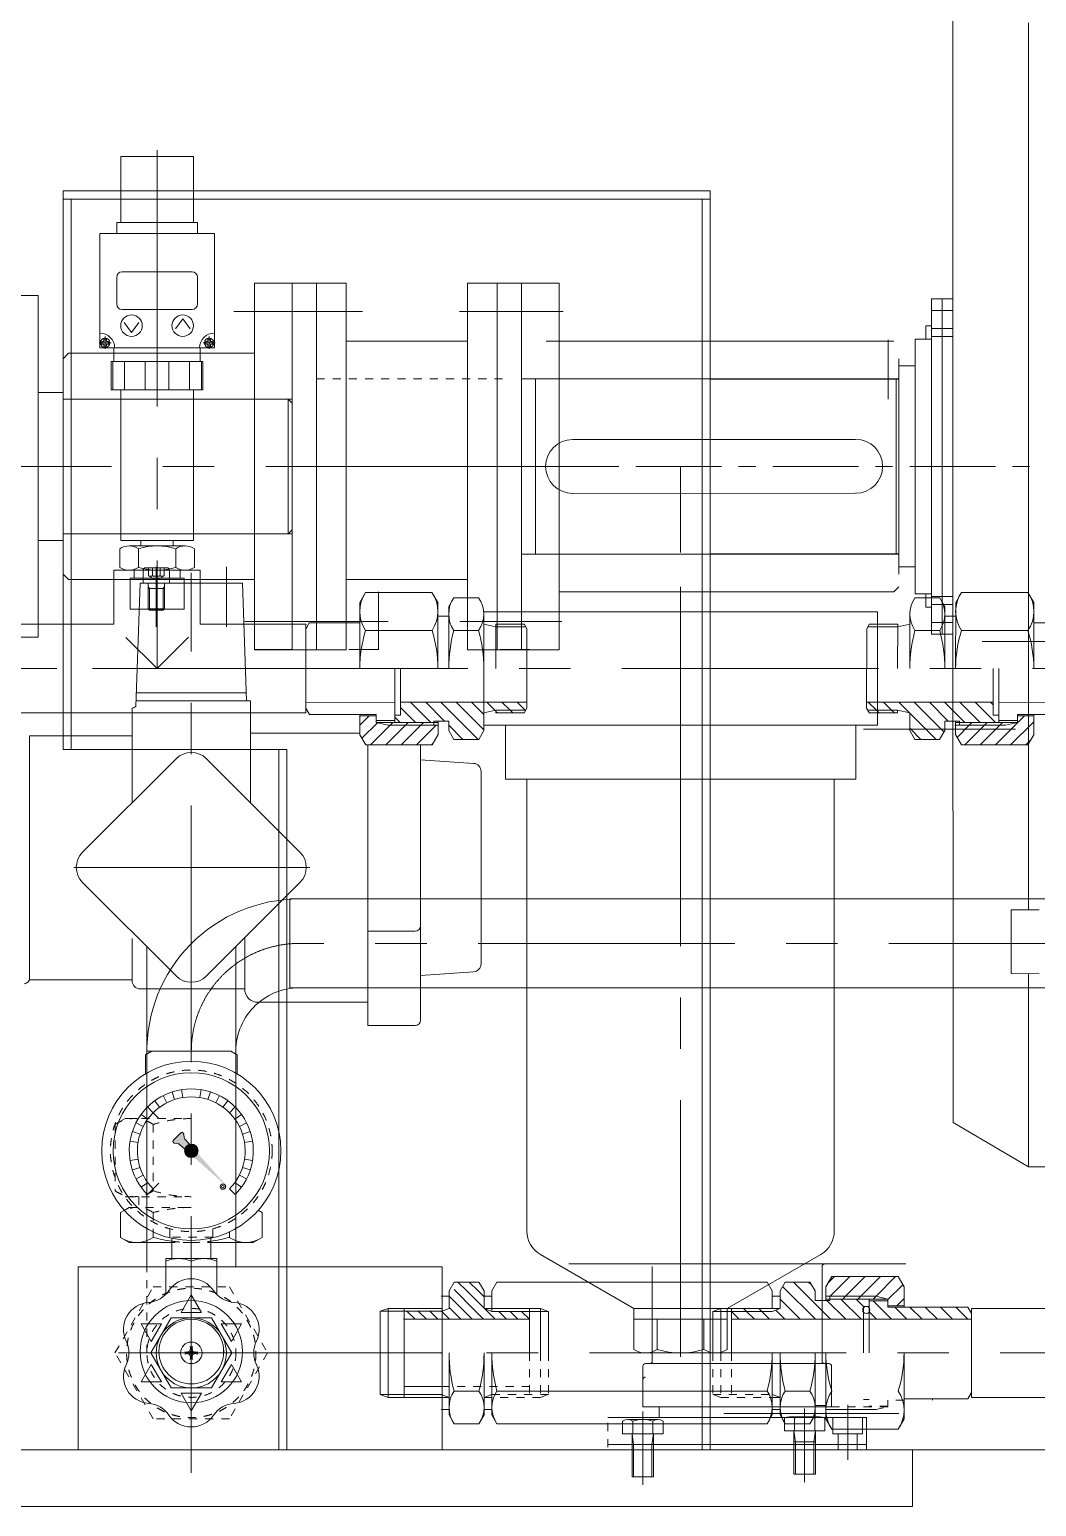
# Model space of a CAD drawing. Header units: millimetres. Extents: x 0 to 559189, y 1 to 426050.
# Drawn here: x 279217 to 288705, y 279491 to 293414 of the extents above; entities that cross this region are included whole.
import ezdxf

# ---------------------------------------------------------------- set-up
doc = ezdxf.new("R2010")
doc.units = ezdxf.units.MM
doc.header["$LTSCALE"] = 25.4
doc.linetypes.add('CENTER', pattern=[50.8, 31.75, -6.35, 6.35, -6.35])
doc.linetypes.add('EB_DASH', pattern=[6, 3, -3])
for name, color, linetype, lineweight in [('CAXA0', 7, 'Continuous', 5), ('CAXA1', 5, 'CENTER', 5), ('CAXA2', 6, 'EB_DASH', 5)]:
    doc.layers.add(name, color=color, linetype=linetype, lineweight=lineweight)

msp = doc.modelspace()

# ---------------------------------------------------------------- hatches: boundary and pattern name
at = {"layer": 'CAXA0', "linetype": 'Continuous', "lineweight": 5}
h = msp.add_hatch(color=7, dxfattribs=at)
h.paths.add_polyline_path([(281100.68, 282484.5), (281057.13, 282523.39), (281056.09, 282524.38), (281054.99, 282525.3), (280764.66, 282784.6), (280776.25, 282790.58), (280786.37, 282798.81), (280794.59, 282808.93), (280800.58, 282820.52)], flags=0)
h.paths.add_polyline_path([(280680.12, 282860.1), (280683.9, 282870.52), (280689.44, 282880.12), (280696.56, 282888.61), (280705.06, 282895.74), (280714.66, 282901.28), (280725.08, 282905.06), (280680.41, 282955.07), (280676.23, 282961.49), (280674.15, 282968.86), (280670.16, 283001.03), (280669.73, 283003.08), (280668.97, 283005.04), (280667.89, 283006.84), (280666.54, 283008.44), (280660.64, 283014.34), (280658.72, 283015.92), (280656.52, 283017.09), (280654.14, 283017.81), (280651.66, 283018.06), (280649.19, 283017.81), (280646.8, 283017.09), (280644.61, 283015.92), (280642.68, 283014.34), (280570.84, 282942.49), (280569.26, 282940.57), (280568.09, 282938.37), (280567.37, 282935.99), (280567.12, 282933.51), (280567.37, 282931.04), (280568.09, 282928.65), (280569.26, 282926.46), (280570.84, 282924.53), (280576.74, 282918.64), (280578.34, 282917.28), (280580.14, 282916.21), (280582.1, 282915.45), (280584.15, 282915.02), (280616.31, 282911.03), (280623.69, 282908.95), (280630.11, 282904.77)], flags=0)
msp.add_hatch(color=7, dxfattribs=at).paths.add_polyline_path([(280800.58, 282820.52), (280794.59, 282808.93), (280786.37, 282798.81), (280776.25, 282790.58), (280764.66, 282784.6), (280755.1, 282781.69), (280745.2, 282780.32), (280735.2, 282780.52), (280725.37, 282782.29), (280715.93, 282785.57), (280707.12, 282790.3), (280699.17, 282796.35), (280692.26, 282803.57), (280686.57, 282811.79), (280682.24, 282820.8), (280679.38, 282830.38), (280678.06, 282840.28), (280678.31, 282850.27), (280680.12, 282860.1), (280683.9, 282870.52), (280689.44, 282880.12), (280696.56, 282888.61), (280705.06, 282895.74), (280714.66, 282901.28), (280725.08, 282905.06), (280734.9, 282906.87), (280744.9, 282907.12), (280754.8, 282905.8), (280764.38, 282902.93), (280773.39, 282898.61), (280781.6, 282892.92), (280788.83, 282886.01), (280794.88, 282878.06), (280799.6, 282869.25), (280802.89, 282859.81), (280804.66, 282849.97), (280804.86, 282839.98), (280803.49, 282830.08)], flags=0)

# ---------------------------------------------------------------- linework, layer by layer
at = {"color": 7, "lineweight": 5}
for p, q in [((287917.73, 290876.99), (287918.39, 294209.49)), ((288628.25, 293476.32), (288628.25, 292627.96)), ((288628.25, 292627.96), (288628.25, 285962.94)), ((287714.53, 290876.24), (287716.22, 289295.45)), ((287714.53, 290876.24), (287917.73, 290876.24)), ((287816.13, 290876.24), (287815.94, 289295.45)), ((287917.73, 290876.99), (287917.54, 289295.45)), ((287714.64, 290766.51), (287917.71, 290766.51)), ((287663.09, 290622.27), (287663.09, 290495.27)), ((287663.09, 290622.27), (287714.8, 290622.24)), ((287714.83, 290596.84), (287917.69, 290596.73)), ((287561.46, 290241.35), (287561.46, 290495.35)), ((287561.46, 290495.35), (287714.93, 290495.23)), ((287714.91, 290520.64), (287917.68, 290520.6)), ((287409.06, 290115.93), (287409.06, 290242.93)), ((287409.06, 290242.93), (287561.46, 290242.93)), ((287561.46, 290241.35), (287561.51, 289295.45)), ((283853.07, 289295.45), (283853.07, 290120.95)), ((283853.07, 290120.95), (287409.06, 290115.93)), ((287383.66, 290115.98), (287381.92, 289295.51)), ((287409.06, 290115.93), (287409.06, 288474.97)), ((284333.91, 289549.45), (287000.87, 289550.97)), ((283853.07, 289295.45), (283853.07, 288469.95)), ((287383.66, 288474.92), (287381.92, 289295.4)), ((287561.46, 288349.55), (287561.51, 289295.45)), ((287714.53, 287714.67), (287716.22, 289295.45)), ((287816.13, 287714.67), (287815.94, 289295.45)), ((287917.73, 287713.92), (287917.54, 289295.45)), ((284333.91, 289041.45), (287000.98, 289042.97)), ((283853.07, 288469.95), (287409.06, 288474.97)), ((287409.06, 288474.97), (287409.06, 288347.97)), ((287409.06, 288347.97), (287561.46, 288347.97)), ((287561.46, 288349.55), (287561.46, 288095.55)), ((287561.46, 288095.55), (287714.93, 288095.68)), ((287663.09, 287968.63), (287663.09, 288095.63)), ((287663.09, 287968.63), (287714.8, 287968.66)), ((287714.83, 287994.06), (287917.69, 287994.17)), ((287714.91, 288070.26), (287917.68, 288070.3)), ((287714.64, 287824.39), (287917.71, 287824.39)), ((287714.53, 287714.67), (287917.73, 287714.68)), ((287917.73, 287713.92), (287918.39, 284381.41)), ((288628.25, 285114.58), (288628.25, 285962.94)), ((288465.17, 285114.58), (288729.28, 285114.58)), ((288465.17, 285114.58), (288465.17, 284513.78)), ((288465.17, 284513.78), (288729.46, 284513.28)), ((288628.25, 282693.93), (288628.25, 284513.47)), ((287919.02, 283111.41), (287918.39, 284381.41)), ((287919.02, 283111.41), (288628.38, 282693.85)), ((288628.25, 282693.93), (288882.38, 282694.04))]:
    msp.add_line(p, q, dxfattribs=at)
for centre, start, end in [((284333.91, 289295.45), 90, 270), ((287000.93, 289296.97), 270.011647, 90.011647)]:
    msp.add_arc(centre, 254, start, end, dxfattribs=at)
at = {"layer": 'CAXA0', "color": 7, "linetype": 'Continuous', "lineweight": 5}
for p, q in [((280076.49, 292216.28), (280762.29, 292216.28)), ((280076.49, 292216.28), (280076.49, 291593.98)), ((280762.29, 292216.28), (280762.29, 291593.98)), ((279534.79, 286628.45), (279534.79, 291893.01)), ((279534.79, 291893.01), (285630.79, 291893.01)), ((279535.07, 290362.09), (279535.07, 291893.01)), ((285630.79, 280024.37), (285630.79, 291893.01)), ((279534.79, 291816.81), (285630.79, 291816.81)), ((279610.99, 286628.45), (279610.99, 291816.81)), ((285554.59, 280024.37), (285554.59, 291816.81)), ((280038.39, 291593.98), (280800.39, 291593.98)), ((280038.39, 291593.98), (280038.39, 291492.38)), ((280800.39, 291593.98), (280800.39, 291492.38)), ((279879.64, 291492.38), (280959.14, 291492.38)), ((279879.64, 291492.38), (279879.64, 290412.88)), ((280959.14, 291492.38), (280959.14, 290412.88)), ((280038.39, 291079.63), (280038.39, 290825.63)), ((280089.19, 291130.43), (280749.59, 291130.43)), ((280800.39, 291079.63), (280800.39, 290825.63)), ((281337.21, 287841.24), (281337.21, 291022.59)), ((282200.81, 291022.59), (281337.21, 291022.59)), ((281692.81, 287568.19), (281692.81, 291022.59)), ((281921.41, 288019.02), (281921.41, 291022.59)), ((282200.81, 287568.19), (282200.81, 291022.59)), ((284208.67, 291022.59), (283345.07, 291022.59)), ((283345.07, 287568.19), (283345.07, 291022.59)), ((283624.47, 287568.19), (283624.47, 291022.59)), ((283853.07, 287568.19), (283853.07, 291022.59)), ((284208.67, 288114.29), (284208.67, 291022.59)), ((279298.37, 290906.98), (278866.57, 290906.98)), ((279298.37, 287685.02), (279298.37, 290906.98)), ((280089.19, 290774.83), (280749.59, 290774.83)), ((280108.81, 290651.8), (280178.09, 290557.49)), ((280247.38, 290651.8), (280178.09, 290557.49)), ((280591.41, 290593.05), (280660.69, 290687.36)), ((280729.98, 290593.05), (280660.69, 290687.36)), ((279897.29, 290449.57), (279897.29, 290474.97)), ((279916.34, 290474.97), (279897.29, 290474.97)), ((279916.34, 290449.57), (279897.29, 290449.57)), ((279941.74, 290494.02), (279916.34, 290494.02)), ((279916.34, 290474.97), (279916.34, 290494.02)), ((279916.34, 290430.52), (279916.34, 290449.57)), ((279941.74, 290474.97), (279941.74, 290494.02)), ((279960.79, 290474.97), (279941.74, 290474.97)), ((279941.74, 290430.52), (279941.74, 290449.57)), ((279960.79, 290449.57), (279941.74, 290449.57)), ((279960.79, 290449.57), (279960.79, 290474.97)), ((280878, 290474.97), (280878, 290449.57)), ((280897.05, 290474.97), (280878, 290474.97)), ((280897.05, 290449.57), (280878, 290449.57)), ((280922.45, 290494.02), (280897.05, 290494.02)), ((280897.05, 290494.02), (280897.05, 290474.97)), ((280897.05, 290449.57), (280897.05, 290430.52)), ((280922.45, 290494.02), (280922.45, 290474.97)), ((280941.5, 290474.97), (280922.45, 290474.97)), ((280941.5, 290449.57), (280922.45, 290449.57)), ((280922.45, 290449.57), (280922.45, 290430.52)), ((280941.5, 290474.97), (280941.5, 290449.57)), ((283345.07, 290476.49), (282200.81, 290476.49)), ((287362.01, 290476.49), (284085.49, 290476.49)), ((279585.82, 290362.09), (279535.02, 290311.29)), ((279535.07, 288279.61), (279535.07, 290311.34)), ((279585.82, 290362.09), (281337.21, 290362.09)), ((279879.64, 290412.88), (280959.14, 290412.88)), ((279941.74, 290430.52), (279916.34, 290430.52)), ((280012.99, 290412.88), (280012.99, 290285.88)), ((280825.79, 290412.88), (280825.79, 290285.88)), ((280922.45, 290430.52), (280897.05, 290430.52)), ((287409.07, 288279.61), (287409.07, 290311.34)), ((279987.59, 290285.88), (280851.19, 290285.88)), ((279987.59, 290285.88), (279987.59, 290019.18)), ((280001.96, 290019.18), (280001.96, 290285.88)), ((280113.51, 290019.18), (280113.51, 290285.88)), ((280307.64, 290019.18), (280307.64, 290285.88)), ((280530.5, 290019.18), (280530.5, 290285.88)), ((280723.76, 290019.18), (280723.76, 290285.88)), ((280836.48, 290019.18), (280836.48, 290285.88)), ((280851.19, 290285.88), (280851.19, 290019.18)), ((283853.07, 290120.95), (287409.07, 290120.95)), ((283853.07, 290120.95), (283853.07, 288469.95)), ((283853.07, 290120.84), (287285.85, 290120.84)), ((283985.22, 290120.78), (283985.22, 288469.78)), ((287409.07, 290120.95), (287409.07, 288469.95)), ((279535.07, 289994), (279298.37, 289994)), ((279535.07, 289930.45), (281692.81, 289930.45)), ((279987.59, 290019.18), (280851.19, 290019.18)), ((280076.49, 290019.18), (280076.49, 288596.78)), ((280762.29, 290019.18), (280762.29, 288596.78)), ((281654.31, 289930.45), (281692.41, 289892.35)), ((281654.31, 289930.45), (281654.31, 289295.45)), ((281692.41, 289828.85), (281692.41, 289295.45)), ((281654.31, 288660.45), (281654.31, 289295.02)), ((281692.41, 288761.62), (281692.41, 289295.02)), ((279535.07, 288660.45), (281692.81, 288660.45)), ((281654.31, 288660.45), (281692.41, 288698.55)), ((279535.07, 288597.03), (279298.37, 288597.03)), ((280067.44, 288343.33), (280067.44, 288520.02)), ((280076.49, 288596.78), (280762.29, 288596.78)), ((280155.43, 288545.98), (280683.36, 288545.98)), ((280243.42, 288520.02), (280243.42, 288343.33)), ((280266.99, 288596.78), (280266.99, 288545.98)), ((280571.79, 288596.78), (280571.79, 288545.98)), ((280595.37, 288520.02), (280595.37, 288343.33)), ((280771.35, 288343.33), (280771.35, 288520.02)), ((281921.37, 287568.23), (281921.37, 288469.88)), ((281921.41, 287568.19), (281921.41, 288469.84)), ((283853.07, 288469.95), (287409.07, 288469.95)), ((283985.22, 288469.84), (287285.85, 288469.84)), ((279585.87, 288228.81), (279535.07, 288279.61)), ((279535.07, 286628.45), (279535.07, 288228.81)), ((279585.87, 288228.81), (281337.21, 288228.81)), ((280825.79, 288317.38), (280012.99, 288317.38)), ((280012.99, 288317.38), (280012.99, 287822.08)), ((280012.99, 288317.38), (280012.99, 287822.08)), ((280825.79, 288317.38), (280012.99, 288317.38)), ((280825.79, 288317.38), (280012.99, 288317.38)), ((280012.99, 288317.38), (280012.99, 287809.38)), ((280155.43, 288317.38), (280683.36, 288317.38)), ((280165.39, 288241.18), (280673.39, 288241.18)), ((280165.39, 288241.18), (280165.39, 287949.08)), ((280203.49, 288317.38), (280203.49, 288241.18)), ((280287.06, 288195.86), (280287.06, 288315.8)), ((280311.9, 288340.64), (280510.63, 288340.64)), ((280535.47, 288315.8), (280535.47, 288195.86)), ((280635.29, 288317.38), (280635.29, 288241.18)), ((280673.39, 288241.18), (280673.39, 287949.08)), ((280825.79, 288317.38), (280825.79, 287822.08)), ((280825.79, 288317.38), (280825.79, 287822.08)), ((280825.79, 288317.38), (280825.79, 287809.38)), ((282200.81, 288228.81), (283345.07, 288228.81)), ((280258.86, 288195.86), (280218, 287031.51)), ((280258.86, 288195.86), (281224.06, 288195.86)), ((280535.47, 288195.86), (280287.06, 288195.86)), ((280335.06, 287953.29), (280335.06, 288195.86)), ((280346.49, 288145.06), (280335.06, 288164.85)), ((280487.46, 288145.06), (280335.06, 288145.06)), ((280346.49, 287941.86), (280346.49, 288145.06)), ((280476.03, 288145.06), (280487.46, 288164.85)), ((280476.03, 287941.86), (280476.03, 288145.06)), ((280487.46, 287953.29), (280487.46, 288195.86)), ((281224.06, 288195.86), (281263.02, 287085.83)), ((281337.17, 287568.23), (281337.17, 288114.33)), ((281337.21, 287568.19), (281337.21, 288114.29)), ((282328.46, 288011.74), (282383.97, 288108.1)), ((282383.97, 288108.1), (283009.37, 288108.66)), ((282506, 287568.23), (282506, 288114.33)), ((282506.05, 287568.19), (282506.05, 288114.29)), ((283065.06, 288012.4), (283009.37, 288108.66)), ((284208.67, 287568.19), (284208.67, 288114.29)), ((287362.01, 288114.29), (284208.67, 288114.29)), ((287409.03, 288161.31), (287362.01, 288114.29)), ((287943.48, 288012.4), (287999.16, 288108.66)), ((288624.56, 288108.1), (287999.16, 288108.66)), ((288680.08, 288011.74), (288624.56, 288108.1)), ((280165.39, 287949.08), (280673.39, 287949.08)), ((280335.06, 287953.29), (280487.46, 287953.29)), ((280346.49, 287941.86), (280335.06, 287953.29)), ((280346.49, 287941.86), (280476.03, 287941.86)), ((280476.03, 287941.86), (280487.46, 287953.29)), ((282329.02, 287389.23), (282328.46, 288011.74)), ((283065.06, 288012.4), (283065.62, 287389.89)), ((283166.69, 287974.18), (283215.01, 288058.04)), ((283166.69, 287974.18), (283167.22, 287389.98)), ((283215.01, 288058.04), (283448.42, 288058.25)), ((287793.52, 288058.04), (287560.11, 288058.25)), ((287841.84, 287974.18), (287793.52, 288058.04)), ((287841.84, 287974.18), (287841.32, 287389.98)), ((287943.48, 288012.4), (287942.92, 287389.89)), ((288679.52, 287389.23), (288680.08, 288011.74)), ((278671.47, 287809.38), (280012.99, 287809.38)), ((280825.79, 287809.38), (281819.11, 287809.38)), ((281819.11, 287809.38), (281819.11, 286971.18)), ((281819.16, 287761.16), (281853.4, 287820.6)), ((281853.4, 287820.6), (282328.63, 287821.03)), ((283065.17, 287885.19), (283166.77, 287885.28)), ((283497.42, 287390.28), (283496.95, 287903.99)), ((283611.36, 287784.08), (283497.04, 287809.38)), ((287205.81, 287923.57), (283497.41, 287923.57)), ((283497.58, 286856.85), (283497.58, 287923.65)), ((283611.34, 287809.48), (283878.02, 287809.72)), ((283611.72, 287390.38), (283611.34, 287809.48)), ((283903.48, 287765.71), (283877.7, 287810.27)), ((287105.06, 287765.71), (287130.83, 287810.27)), ((287397.2, 287809.48), (287130.52, 287809.72)), ((287205.88, 286856.85), (287205.88, 287923.65)), ((287396.82, 287390.38), (287397.2, 287809.48)), ((287397.17, 287784.08), (287511.49, 287809.38)), ((287511.12, 287390.28), (287511.58, 287903.99)), ((287943.36, 287885.19), (287841.76, 287885.28)), ((289155.13, 287820.6), (288679.91, 287821.03)), ((279298.37, 287685.02), (278861.98, 287685.02)), ((280419.39, 287390.28), (280125.73, 287683.94)), ((280419.39, 287390.28), (280125.73, 287683.94)), ((280419.39, 287390.28), (280715.8, 287686.68)), ((280419.39, 287390.28), (280715.8, 287686.68)), ((282384.29, 287748.69), (283009.69, 287749.25)), ((283215.29, 287749.43), (283448.7, 287749.64)), ((283611.36, 287784.08), (283892.7, 287784.33)), ((283904.15, 287015.57), (283903.48, 287765.71)), ((287104.38, 287015.57), (287105.06, 287765.71)), ((287397.17, 287784.08), (287115.83, 287784.33)), ((287793.25, 287749.43), (287559.83, 287749.64)), ((288624.24, 287748.69), (287998.84, 287749.25)), ((281692.77, 287568.23), (281337.17, 287568.23)), ((282200.81, 287568.19), (281337.21, 287568.19)), ((282506, 287568.23), (282226.6, 287568.23)), ((284208.67, 287568.19), (283345.07, 287568.19)), ((283929.66, 287568.23), (283650.26, 287568.23)), ((288192.84, 287644.45), (288976.61, 287644.45)), ((282659.67, 286881.52), (282659.22, 287389.52)), ((282712.95, 286951.42), (282712.56, 287389.57)), ((288295.59, 286951.42), (288295.98, 287389.57)), ((288348.86, 286881.52), (288349.32, 287389.52)), ((281260.34, 287162.12), (280222.58, 287162.12)), ((275725.27, 286971.18), (281819.11, 286971.18)), ((280183.02, 286125.1), (280183.02, 287017.02)), ((281299.91, 287085.83), (280222.58, 287085.83)), ((281299.91, 286125.1), (281299.91, 287085.83)), ((281819.78, 287071.27), (282659.5, 287072.02)), ((281819.83, 287016.15), (281854.11, 286956.89)), ((282712.84, 287072.07), (283904.1, 287073.14)), ((282853.57, 286881.7), (282712.89, 287022.12)), ((282997.25, 286881.83), (282806.58, 287072.16)), ((283128.22, 286894.64), (282950.26, 287072.28)), ((283444.78, 286722.21), (283093.95, 287072.41)), ((283497.93, 286812.71), (283237.63, 287072.54)), ((283497.81, 286956.39), (283381.31, 287072.67)), ((283612.07, 286996.68), (283497.79, 286971.18)), ((283497.94, 286806.08), (283497.79, 286971.18)), ((283603.23, 286994.71), (283525, 287072.8)), ((283612.07, 286996.68), (283893.41, 286996.93)), ((283612.09, 286971.28), (283612.07, 286996.68)), ((283626.69, 286971.29), (283612.08, 286985.88)), ((283612.09, 286971.28), (283878.77, 286971.52)), ((283744.95, 286996.8), (283668.68, 287072.93)), ((283770.37, 286971.42), (283744.95, 286996.8)), ((283888.64, 286996.93), (283812.37, 287073.06)), ((283904.15, 287015.57), (283878.45, 286970.97)), ((283891.67, 286993.9), (283888.64, 286996.93)), ((287104.38, 287015.57), (287130.08, 286970.97)), ((288295.69, 287072.07), (287104.43, 287073.14)), ((287396.47, 286996.68), (287115.12, 286996.93)), ((287196.41, 286996.86), (287120, 287073.13)), ((287396.44, 286971.28), (287129.76, 286971.52)), ((287221.88, 286971.43), (287196.41, 286996.86)), ((287340.35, 286996.73), (287263.95, 287073)), ((287365.82, 286971.31), (287340.35, 286996.73)), ((287396.44, 286971.28), (287396.47, 286996.68)), ((287396.47, 286996.68), (287510.74, 286971.18)), ((287509.48, 286971.46), (287407.89, 287072.87)), ((287510.59, 286806.08), (287510.74, 286971.18)), ((287759.35, 286722.03), (287510.74, 286970.2)), ((287832.91, 286792.16), (287551.83, 287072.74)), ((287874.05, 286894.65), (287695.77, 287072.61)), ((288030.73, 286881.81), (287839.72, 287072.48)), ((288174.67, 286881.68), (287983.66, 287072.35)), ((288318.62, 286881.55), (288127.6, 287072.22)), ((288295.67, 287048.01), (288271.55, 287072.09)), ((289188.76, 287071.27), (288349.03, 287072.02)), ((281854.05, 286957), (282481.8, 286957.56)), ((282329.57, 286766.71), (282329.4, 286957.43)), ((282329.42, 286944.73), (282481.82, 286944.86)), ((282329.49, 286856.17), (282417.97, 286944.81)), ((282349.45, 286732.35), (282495.24, 286878.4)), ((282431.26, 286670.5), (282616.52, 286856.08)), ((282481.87, 286881.36), (282481.8, 286957.56)), ((282481.86, 286899.14), (282659.66, 286899.3)), ((282481.87, 286881.36), (283066.07, 286881.89)), ((282596.13, 286856.07), (282481.87, 286881.36)), ((282495.24, 286878.4), (282498.21, 286881.38)), ((282574.95, 286670.63), (282760.2, 286856.21)), ((282596.13, 286856.07), (283071.56, 286856.49)), ((282616.52, 286856.08), (282641.89, 286881.51)), ((282659.61, 286951.37), (282712.95, 286951.42)), ((282709.88, 286881.57), (282659.63, 286931.73)), ((282718.63, 286670.76), (282903.89, 286856.34)), ((282760.2, 286856.21), (282785.58, 286881.64)), ((282862.32, 286670.89), (283047.57, 286856.47)), ((282903.89, 286856.34), (282929.26, 286881.77)), ((283027.96, 286894.55), (283167.66, 286894.68)), ((283027.99, 286856.45), (283027.96, 286894.55)), ((283066.17, 286767.37), (283066.06, 286894.59)), ((283167.74, 286805.78), (283167.66, 286894.68)), ((283301.1, 286722.08), (283167.7, 286855.24)), ((287205.81, 286856.77), (283497.52, 286856.77)), ((283700.68, 286348.85), (283700.68, 286856.85)), ((287002.61, 286348.77), (287002.61, 286856.77)), ((287615.41, 286722.16), (287510.61, 286826.77)), ((287840.79, 286805.78), (287840.87, 286894.68)), ((287980.57, 286894.55), (287840.87, 286894.68)), ((288412.4, 286856.07), (287936.98, 286856.49)), ((287942.36, 286767.37), (287942.47, 286894.59)), ((288526.66, 286881.36), (287942.46, 286881.89)), ((287957.26, 286741.52), (288071.9, 286856.37)), ((287980.54, 286856.45), (287980.57, 286894.55)), ((288030.41, 286670.99), (288215.33, 286856.24)), ((288071.9, 286856.37), (288097.24, 286881.75)), ((288173.84, 286670.86), (288358.76, 286856.11)), ((288215.33, 286856.24), (288240.66, 286881.62)), ((288348.93, 286951.37), (288295.59, 286951.42)), ((288317.26, 286670.73), (288590.85, 286944.81)), ((288526.68, 286899.14), (288348.88, 286899.3)), ((288358.76, 286856.11), (288384.09, 286881.49)), ((288412.4, 286856.07), (288526.66, 286881.36)), ((288460.69, 286670.6), (288679.07, 286889.37)), ((288526.66, 286881.36), (288526.73, 286957.56)), ((288679.12, 286944.73), (288526.72, 286944.86)), ((289154.49, 286957), (288526.73, 286957.56)), ((288678.96, 286766.71), (288679.13, 286957.43)), ((279217.46, 286755.63), (280183.02, 286755.63)), ((279217.46, 284469.63), (279217.46, 286755.63)), ((282329.56, 286779.87), (281299.91, 286779.87)), ((282329.57, 286766.71), (282385.26, 286670.46)), ((283066.17, 286767.37), (283010.66, 286671.02)), ((283167.74, 286805.78), (283216.21, 286722)), ((283216.21, 286722), (283449.62, 286722.21)), ((283497.94, 286806.08), (283449.62, 286722.21)), ((287075.39, 286818.84), (288251.05, 286818.84)), ((287330.76, 286818.78), (288506.42, 286818.78)), ((287510.59, 286806.08), (287558.91, 286722.21)), ((287792.33, 286722), (287558.91, 286722.21)), ((287840.79, 286805.78), (287792.33, 286722)), ((287942.36, 286767.37), (287997.87, 286671.02)), ((288604.12, 286670.47), (288649.7, 286716.14)), ((288678.96, 286766.71), (288623.27, 286670.46)), ((279534.79, 286628.45), (281642.99, 286628.45)), ((281566.79, 280024.37), (281566.79, 286628.45)), ((281642.99, 280024.37), (281642.99, 286628.45)), ((282385.26, 286670.46), (283010.66, 286671.02)), ((282405.31, 284025.18), (282405.31, 286670.47)), ((282902.14, 284075.98), (282902.14, 286670.92)), ((283006, 286671.01), (283017.02, 286682.05)), ((288623.27, 286670.46), (287997.87, 286671.02)), ((279717.71, 285659.79), (280597.78, 286539.86)), ((280885.15, 286539.86), (281765.21, 285659.79)), ((283400.9, 286496.27), (282902.14, 286529.97)), ((283471.96, 284606.89), (283471.96, 286420.24)), ((287002.61, 286348.77), (283700.61, 286348.77)), ((283903.81, 282086.08), (283903.81, 286348.77)), ((286799.45, 282086.08), (286799.45, 286348.77)), ((280597.78, 284492.36), (279717.71, 285372.42)), ((280885.15, 284492.36), (281765.21, 285372.42)), ((289733.3, 285217.92), (281670.21, 285217.92)), ((281670.21, 284379.72), (281670.21, 285216.63)), ((282851.34, 284914.04), (282405.32, 284914.04)), ((280183.02, 284450.23), (280183.02, 284845.5)), ((280323.48, 281751.31), (280322.58, 284767.55)), ((281161.68, 281751.31), (281160.78, 284767.99)), ((281244.72, 284851.93), (281244.72, 284370.57)), ((283400.9, 284530.86), (282902.14, 284497.16)), ((279217.46, 284456.93), (280183.02, 284456.93)), ((279217.46, 284456.93), (279380.62, 284456.93)), ((280183.02, 284446.77), (280183.02, 284450.23)), ((281244.72, 284370.57), (280259.22, 284370.57)), ((289733.3, 284379.72), (281670.21, 284379.72)), ((282405.31, 284243.57), (281371.72, 284243.57)), ((282851.34, 284025.18), (282405.31, 284025.18)), ((280369.19, 283782.82), (280309.9, 283748.59)), ((281114.2, 283782.82), (280322.63, 283782.82)), ((281114.2, 283782.82), (281173.5, 283748.59)), ((280309.9, 283748.59), (280309.9, 283569.67)), ((281173.5, 283748.59), (281173.5, 283569.39)), ((280510.84, 283296.34), (280476.24, 283364.24)), ((280584.49, 283326.85), (280560.94, 283399.32)), ((280662, 283345.46), (280650.08, 283420.72)), ((280820.93, 283345.46), (280832.86, 283420.72)), ((280898.45, 283326.85), (280921.99, 283399.32)), ((280972.09, 283296.34), (281006.69, 283364.24)), ((280382.26, 283202.92), (280328.37, 283256.8)), ((280442.87, 283254.69), (280398.08, 283316.34)), ((281040.06, 283254.69), (281084.85, 283316.34)), ((281100.68, 283202.92), (281154.56, 283256.8)), ((280288.83, 283074.34), (280220.94, 283108.93)), ((280330.49, 283142.31), (280268.84, 283187.1)), ((280436.14, 283149.04), (280382.26, 283202.92)), ((281152.45, 283142.31), (281214.09, 283187.1)), ((281194.1, 283074.34), (281261.99, 283108.93)), ((280239.72, 282923.18), (280164.46, 282935.1)), ((280258.33, 283000.69), (280185.86, 283024.24)), ((280642.68, 283014.34), (280570.84, 282942.49)), ((280666.54, 283008.44), (280660.64, 283014.34)), ((280670.16, 283001.03), (280674.15, 282968.86)), ((280680.41, 282955.07), (280725.08, 282905.06)), ((281224.6, 283000.69), (281297.07, 283024.24)), ((281243.21, 282923.18), (281318.47, 282935.1)), ((280576.74, 282918.64), (280570.84, 282924.53)), ((280584.15, 282915.02), (280616.31, 282911.03)), ((280630.11, 282904.77), (280680.12, 282860.1)), ((280239.72, 282764.24), (280164.46, 282752.32)), ((280258.33, 282686.73), (280185.86, 282663.18)), ((281224.6, 282686.73), (281297.07, 282663.18)), ((281243.21, 282764.24), (281318.47, 282752.32)), ((280288.83, 282613.08), (280220.94, 282578.49)), ((280330.49, 282545.12), (280268.84, 282500.33)), ((280436.14, 282538.38), (280382.26, 282484.5)), ((281152.45, 282545.12), (281214.09, 282500.33)), ((281194.1, 282613.08), (281261.99, 282578.49)), ((280382.26, 282484.5), (280328.37, 282430.62)), ((281100.68, 282484.5), (281154.56, 282430.62)), ((280110.37, 282282.41), (280073.68, 282261.22)), ((280073.68, 282261.22), (280073.68, 282027.81)), ((280073.68, 282261.22), (280073.68, 282027.81)), ((281372.68, 282282.61), (281409.72, 282261.22)), ((281409.72, 282261.22), (281409.72, 282027.81)), ((281409.72, 282261.22), (281409.72, 282027.81)), ((280157.5, 281979.42), (280073.68, 282027.81)), ((280157.5, 281979.42), (280073.68, 282027.81)), ((280157.5, 281979.42), (280557.32, 281979.42)), ((280382.29, 282079.35), (280382.29, 282027.81)), ((280557.32, 281827.71), (280557.32, 282019.48)), ((280925.62, 281827.71), (280925.62, 282019.48)), ((281325.44, 281979.42), (280925.62, 281979.42)), ((281100.65, 282079.35), (281100.65, 282027.81)), ((281325.44, 281979.42), (281409.26, 282027.81)), ((281325.9, 281979.42), (281409.72, 282027.81)), ((281325.9, 281979.42), (281409.72, 282027.81)), ((280982.77, 281827.71), (280500.17, 281827.71)), ((280500.17, 281488.06), (280500.17, 281827.71)), ((280982.77, 281488.06), (280982.77, 281827.71)), ((284911.67, 281357.54), (284030.81, 281866.11)), ((285791.55, 281357.54), (286672.41, 281866.11)), ((279674.93, 281751.31), (283103.97, 281751.31)), ((279674.93, 280024.37), (279674.93, 281751.31)), ((280741.47, 281802.31), (280741.47, 281636.64)), ((283103.97, 281751.31), (283103.97, 280024.37)), ((287472.53, 281776.95), (284297.53, 281776.95)), ((285084.93, 280862.55), (285084.93, 281751.55)), ((286685.13, 280862.55), (286685.13, 281751.55)), ((283169.77, 281522.94), (283217.06, 281606.85)), ((283217.06, 281606.85), (283451.58, 281606.85)), ((283229.49, 281522.84), (283217.06, 281535.27)), ((283218.17, 281606.85), (283451.58, 281606.85)), ((283337.25, 281522.84), (283253.25, 281606.85)), ((283445.01, 281522.84), (283361.01, 281606.85)), ((283499.97, 281522.84), (283451.58, 281606.85)), ((283572.92, 281523.03), (283621.32, 281606.85)), ((283621.32, 281606.85), (286166.84, 281606.85)), ((283621.32, 281606.85), (285076.13, 281606.85)), ((286215.23, 281522.84), (286166.84, 281606.66)), ((286288.89, 281522.84), (286337.29, 281606.66)), ((286621.23, 281256.24), (286312.95, 281564.51)), ((286570.7, 281606.66), (286337.29, 281606.66)), ((286764.91, 281256.24), (286414.48, 281606.66)), ((286587.83, 281577), (286558.17, 281606.66)), ((286619.09, 281522.84), (286570.7, 281606.66)), ((286720.69, 281561.16), (286776.3, 281657.46)), ((286720.69, 281561.16), (286720.69, 281433.94)), ((286740.21, 281594.96), (286802.71, 281657.46)), ((286760.98, 281472.04), (286946.4, 281657.46)), ((287401.69, 281657.46), (286776.3, 281657.46)), ((286904.66, 281472.04), (287090.08, 281657.46)), ((287048.35, 281472.04), (287233.77, 281657.46)), ((287191.78, 281471.79), (287377.45, 281657.46)), ((287304.89, 281441.23), (287445.41, 281581.74)), ((287457.29, 281561.16), (287401.69, 281657.46)), ((287457.29, 281561.16), (287457.29, 281370.44)), ((280741.47, 281484.81), (280646.15, 281319.71)), ((280741.47, 281484.81), (280836.79, 281319.71)), ((283096.11, 281472.14), (283169.77, 281472.14)), ((283169.77, 281522.94), (283169.77, 281357.84)), ((283169.77, 281357.84), (283169.77, 281522.84)), ((283286.73, 281357.84), (283169.77, 281474.79)), ((283394.5, 281357.84), (283229.49, 281522.84)), ((283499.97, 281360.12), (283337.25, 281522.84)), ((283499.97, 281467.88), (283445.01, 281522.84)), ((283499.97, 281522.84), (283499.97, 281357.84)), ((283499.97, 281522.84), (283499.97, 281357.84)), ((283499.97, 281472.14), (283573.63, 281472.14)), ((283572.92, 281523.03), (283572.92, 281330.34)), ((286215.23, 281522.84), (286215.23, 281357.84)), ((286215.23, 281472.14), (286288.89, 281472.14)), ((286288.89, 281522.84), (286288.89, 281357.74)), ((286477.54, 281256.24), (286288.89, 281444.88)), ((286619.09, 281522.84), (286619.09, 281433.94)), ((286758.79, 281433.94), (286619.09, 281433.94)), ((287190.66, 281472.04), (286720.69, 281472.04)), ((287304.89, 281446.64), (286720.69, 281446.64)), ((286908.59, 281256.24), (286730.89, 281433.94)), ((286758.79, 281472.04), (286758.79, 281433.94)), ((286758.79, 281469.86), (286760.98, 281472.04)), ((287052.28, 281256.24), (286861.87, 281446.64)), ((286879.26, 281446.64), (286904.66, 281472.04)), ((287075.4, 281376.79), (287005.55, 281446.64)), ((287022.95, 281446.64), (287048.35, 281472.04)), ((287127.09, 281446.64), (287127.09, 280938.64)), ((287304.89, 281428.86), (287127.09, 281428.86)), ((287127.09, 281428.86), (287127.09, 280938.64)), ((287166.63, 281446.64), (287191.78, 281471.79)), ((287339.74, 281256.14), (287167.02, 281428.86)), ((287190.66, 281472.04), (287304.89, 281446.64)), ((287304.89, 281446.64), (287304.89, 281370.44)), ((287390.5, 281383.14), (287457.29, 281449.94)), ((280360.47, 280938.71), (280550.97, 281268.67)), ((280360.6, 280938.71), (280551.1, 281268.67)), ((280550.97, 281268.67), (280931.97, 281268.67)), ((280551.1, 281268.67), (280932.1, 281268.67)), ((280836.79, 281319.71), (280646.15, 281319.71)), ((280931.97, 281268.67), (281122.47, 280938.71)), ((280932.1, 281268.67), (281122.6, 280938.71)), ((282595.97, 281357.84), (282519.77, 281332.44)), ((282519.77, 280545.04), (282519.77, 281332.44)), ((282519.77, 281332.44), (283103.97, 281332.44)), ((282595.97, 280519.64), (282595.97, 281357.84)), ((282595.97, 281357.84), (283103.97, 281357.84)), ((282741.75, 281256.24), (282740.51, 281257.48)), ((283928.52, 281256.24), (282740.51, 281256.24)), ((282748.25, 281357.84), (282748.25, 281256.06)), ((282748.25, 281256.06), (282748.25, 280519.64)), ((282849.52, 281256.24), (282775.41, 281330.34)), ((282957.28, 281256.24), (282883.18, 281330.34)), ((283065.04, 281256.24), (282990.94, 281330.34)), ((283096.11, 281330.34), (283169.77, 281357.84)), ((283172.81, 281256.24), (283098, 281331.04)), ((283178.97, 281357.84), (283169.77, 281367.03)), ((283280.57, 281256.24), (283178.97, 281357.84)), ((283388.33, 281256.24), (283286.73, 281357.84)), ((283496.1, 281256.24), (283394.5, 281357.84)), ((283499.97, 281357.84), (284031.03, 281357.84)), ((283499.97, 281357.84), (283572.92, 281330.34)), ((283603.86, 281256.24), (283503.64, 281356.45)), ((283572.92, 281330.34), (284107.03, 281330.34)), ((283711.62, 281256.24), (283637.52, 281330.34)), ((283819.39, 281256.24), (283745.28, 281330.34)), ((283927.15, 281256.24), (283853.04, 281330.34)), ((283928.52, 281357.84), (283928.52, 280938.74)), ((284030.83, 281357.91), (284105.38, 281330.34)), ((284030.83, 281357.91), (284030.83, 280938.56)), ((284107.03, 281330.34), (284107.03, 280938.56)), ((285791.55, 281357.54), (284911.67, 281357.54)), ((284911.67, 280970.89), (284911.67, 281357.54)), ((285791.55, 281255.94), (284911.67, 281255.94)), ((285131.64, 280970.89), (285131.64, 281255.94)), ((285571.65, 280970.89), (285571.65, 281255.94)), ((285730.12, 281357.91), (285653.92, 281330.34)), ((285653.92, 281330.34), (286215.23, 281330.34)), ((285653.92, 281330.34), (285653.92, 280938.74)), ((285729.92, 281357.84), (286288.89, 281357.84)), ((285730.12, 281357.91), (285730.12, 280938.74)), ((285791.55, 280970.89), (285791.55, 281357.54)), ((285831.72, 281357.91), (285831.72, 280938.74)), ((285902.8, 281256.24), (285831.72, 281327.32)), ((288041.49, 281256.24), (285831.72, 281256.24)), ((285970.22, 281332.51), (285944.82, 281357.91)), ((286046.49, 281256.24), (285970.22, 281332.51)), ((286113.9, 281332.51), (286088.5, 281357.91)), ((286190.17, 281256.24), (286113.9, 281332.51)), ((286215.23, 281357.84), (286288.89, 281357.84)), ((286215.23, 281330.34), (286288.89, 281357.84)), ((286235.95, 281354.15), (286232.18, 281357.91)), ((286333.86, 281256.24), (286251.12, 281338.97)), ((287127.09, 281376.79), (287073.75, 281376.79)), ((287073.75, 281376.79), (287073.75, 280938.64)), ((287196.05, 281256.14), (287127.09, 281325.1)), ((288092.29, 281256.14), (287127.09, 281256.14)), ((287457.29, 281383.14), (287304.89, 281383.14)), ((288058.06, 281370.44), (287304.89, 281370.44)), ((287483.42, 281256.14), (287369.12, 281370.44)), ((287627.11, 281256.14), (287512.81, 281370.44)), ((287770.79, 281256.14), (287656.49, 281370.44)), ((287914.47, 281256.14), (287800.17, 281370.44)), ((288058.16, 281256.14), (287943.86, 281370.44)), ((288092.29, 281311.15), (288058.06, 281370.44)), ((288092.29, 281357.72), (288092.29, 280519.52)), ((309407.92, 281357.72), (288092.29, 281357.72)), ((280268.53, 281211.76), (280363.85, 281046.66)), ((280268.53, 281211.76), (280459.17, 281211.76)), ((280363.85, 281046.66), (280459.17, 281211.76)), ((281214.4, 281211.76), (281023.76, 281211.76)), ((281023.76, 281211.76), (281119.08, 281046.66)), ((281214.4, 281211.76), (281119.08, 281046.66)), ((280725.69, 280954.49), (280734.35, 280977.83)), ((280730.29, 281000.18), (280738.7, 280953.95)), ((280751.63, 280994.59), (280731.31, 280994.59)), ((280752.64, 281000.18), (280744.24, 280953.95)), ((280757.24, 280954.49), (280748.58, 280977.83)), ((280550.97, 280608.76), (280360.47, 280938.71)), ((280551.1, 280608.76), (280360.6, 280938.71)), ((280680, 280949.89), (280726.23, 280941.48)), ((280680, 280927.54), (280726.23, 280935.94)), ((280685.59, 280948.87), (280685.59, 280928.55)), ((280725.69, 280954.49), (280702.35, 280945.82)), ((280725.69, 280922.93), (280702.35, 280931.6)), ((280732.46, 280947.72), (280725.69, 280954.49)), ((280732.46, 280929.71), (280725.69, 280922.93)), ((280725.69, 280922.93), (280734.35, 280899.6)), ((280738.7, 280953.95), (280726.23, 280941.48)), ((280726.23, 280941.48), (280726.23, 280935.94)), ((280738.7, 280923.47), (280726.23, 280935.94)), ((280730.29, 280877.24), (280738.7, 280923.47)), ((280731.31, 280882.83), (280751.63, 280882.83)), ((280744.24, 280953.95), (280738.7, 280953.95)), ((280738.7, 280923.47), (280744.24, 280923.47)), ((280756.71, 280941.48), (280744.24, 280953.95)), ((280744.24, 280923.47), (280756.71, 280935.94)), ((280752.64, 280877.24), (280744.24, 280923.47)), ((280757.24, 280922.93), (280748.58, 280899.6)), ((280757.24, 280954.49), (280750.47, 280947.72)), ((280750.47, 280929.71), (280757.24, 280922.93)), ((280802.93, 280949.89), (280756.71, 280941.48)), ((280756.71, 280935.94), (280756.71, 280941.48)), ((280802.93, 280927.54), (280756.71, 280935.94)), ((280757.24, 280954.49), (280780.58, 280945.82)), ((280757.24, 280922.93), (280780.58, 280931.6)), ((280797.35, 280948.87), (280797.35, 280928.55)), ((281122.47, 280938.71), (280931.97, 280608.76)), ((281122.6, 280938.71), (280932.1, 280608.76)), ((283169.77, 280938.74), (283169.77, 280354.44)), ((283169.77, 280938.64), (283169.77, 280354.44)), ((283499.97, 280938.74), (283499.97, 280354.44)), ((283499.97, 280938.74), (283499.97, 280354.44)), ((283499.97, 280354.44), (283499.97, 280938.64)), ((283572.92, 280938.74), (283572.92, 280354.44)), ((283572.92, 280938.64), (283572.92, 280354.44)), ((285681.57, 280938.44), (285021.66, 280938.44)), ((286215.23, 280938.74), (286215.23, 280354.44)), ((286215.23, 280938.74), (286215.23, 280405.34)), ((286215.23, 280354.44), (286215.23, 280938.64)), ((286288.89, 280938.64), (286288.89, 280354.44)), ((286619.09, 280938.74), (286619.09, 280354.44)), ((286619.09, 280354.44), (286619.09, 280938.64)), ((286720.69, 280316.13), (286720.69, 280938.64)), ((287457.29, 280938.64), (287457.29, 280316.13)), ((280268.53, 280665.66), (280363.85, 280830.76)), ((280459.17, 280665.66), (280363.85, 280830.76)), ((281119.08, 280830.76), (281023.76, 280665.66)), ((281214.4, 280665.66), (281119.08, 280830.76)), ((284996.03, 280430.75), (284996.03, 280811.75)), ((286748.63, 280837.15), (285021.43, 280837.15)), ((285059.53, 280837.15), (285021.43, 280837.15)), ((286774.03, 280430.75), (286774.03, 280811.75)), ((280268.53, 280665.66), (280459.17, 280665.66)), ((280931.97, 280608.76), (280550.97, 280608.76)), ((280932.1, 280608.76), (280551.1, 280608.76)), ((281214.4, 280665.66), (281023.76, 280665.66)), ((282748.25, 280621.24), (283103.85, 280621.24)), ((283451.58, 280579.23), (283218.17, 280579.23)), ((286166.84, 280579.23), (283621.32, 280579.23)), ((286570.7, 280579.23), (286337.29, 280579.23)), ((288092.29, 280566.14), (288058.06, 280506.84)), ((280741.47, 280392.61), (280646.15, 280557.71)), ((280836.79, 280557.71), (280646.15, 280557.71)), ((280741.47, 280392.61), (280836.79, 280557.71)), ((282519.77, 280545.04), (283103.97, 280545.04)), ((282595.97, 280519.64), (282519.77, 280545.04)), ((282595.97, 280519.64), (283103.97, 280519.64)), ((283096.11, 280547.13), (283169.77, 280519.54)), ((283096.11, 280519.56), (283169.77, 280519.56)), ((283169.77, 280354.44), (283169.77, 280519.54)), ((283499.97, 280519.64), (283572.92, 280547.13)), ((283499.97, 280443.34), (283499.97, 280354.44)), ((283572.92, 280354.44), (283572.92, 280519.54)), ((286774.03, 280430.75), (284996.03, 280430.75)), ((285150.97, 280329.15), (285150.97, 280430.75)), ((286215.23, 280519.64), (286288.89, 280519.64)), ((286215.23, 280443.34), (286215.23, 280354.44)), ((286288.89, 280354.44), (286288.89, 280519.54)), ((286720.69, 280443.34), (286619.09, 280443.34)), ((286619.09, 280443.34), (286619.09, 280354.44)), ((286619.09, 280329.15), (286619.09, 280430.75)), ((286720.69, 280443.34), (286720.69, 280316.13)), ((287457.29, 280316.13), (287457.29, 280506.84)), ((288058.06, 280506.84), (287457.29, 280506.84)), ((309407.92, 280519.52), (288092.29, 280519.52)), ((283096.11, 280405.34), (283170.49, 280405.34)), ((283169.77, 280354.44), (283218.17, 280270.62)), ((283499.97, 280354.44), (283451.58, 280270.62)), ((283499.26, 280405.34), (283573.63, 280405.34)), ((283572.92, 280354.44), (283621.32, 280270.62)), ((287104.23, 280329.15), (284665.83, 280329.15)), ((284805.15, 280296.05), (284805.15, 280176.72)), ((284852.81, 280311.34), (285138.77, 280311.34)), ((284900.47, 280296.05), (284900.47, 280176.72)), ((285091.11, 280296.05), (285091.11, 280176.72)), ((285186.43, 280296.05), (285186.43, 280176.72)), ((285758.03, 280367.11), (287409.03, 280367.11)), ((286215.23, 280354.44), (286166.84, 280270.62)), ((286215.23, 280405.34), (286289.61, 280405.34)), ((286288.89, 280354.44), (286337.29, 280270.62)), ((286329.44, 280321.8), (286329.44, 280202.47)), ((286377.1, 280337.09), (286663.06, 280337.09)), ((286424.76, 280321.8), (286424.76, 280202.47)), ((286619.09, 280354.44), (286570.7, 280270.62)), ((286615.4, 280321.8), (286615.4, 280202.47)), ((286710.72, 280321.8), (286710.72, 280202.47)), ((287190.66, 280405.24), (286720.69, 280405.24)), ((286720.69, 280316.13), (286776.3, 280219.82)), ((286786.73, 280176.75), (286786.73, 280329.15)), ((287066.13, 280176.75), (287066.13, 280329.15)), ((287104.23, 280024.35), (287104.23, 280329.15)), ((287457.29, 280316.13), (287401.69, 280219.82)), ((283218.17, 280270.62), (283451.58, 280270.62)), ((283621.32, 280270.62), (286166.84, 280270.62)), ((284805.15, 280176.72), (285186.43, 280176.72)), ((284894.19, 280176.72), (285097.39, 280176.72)), ((284894.19, 280176.72), (284894.19, 279770.32)), ((284894.19, 280176.72), (284909.43, 280075.12)), ((285097.39, 280176.72), (285082.15, 280075.12)), ((285097.39, 280176.72), (285097.39, 279770.32)), ((286329.44, 280202.47), (286710.72, 280202.47)), ((286570.7, 280270.62), (286337.29, 280270.62)), ((286418.48, 280202.47), (286621.68, 280202.47)), ((286418.48, 280202.47), (286418.48, 279796.07)), ((286418.48, 280202.47), (286433.72, 280100.87)), ((286621.68, 280202.47), (286606.44, 280100.87)), ((286621.68, 280202.47), (286621.68, 279796.07)), ((287401.69, 280219.82), (286776.3, 280219.82)), ((287066.13, 280176.75), (286786.73, 280176.75)), ((286837.53, 280024.35), (286837.53, 280176.75)), ((287015.33, 280024.35), (287015.33, 280176.75)), ((307982.98, 280024.37), (268613.04, 280024.37)), ((283538, 280024.54), (278077, 280024.54)), ((280628.3, 280024.37), (278189.9, 280024.37)), ((287104.23, 280075.15), (284665.83, 280075.15)), ((287104.23, 280024.35), (284665.83, 280024.35)), ((284894.19, 280075.12), (285097.39, 280075.12)), ((284909.43, 280075.12), (284909.43, 279770.32)), ((285082.15, 280075.12), (285082.15, 279770.32)), ((286418.48, 280100.87), (286621.68, 280100.87)), ((286433.72, 280100.87), (286433.72, 279796.07)), ((286606.44, 280100.87), (286606.44, 279796.07)), ((287535.96, 279490.88), (287535.96, 280024.37)), ((287535.96, 279490.88), (287535.96, 279897.3)), ((284894.19, 279770.32), (285097.39, 279770.32)), ((286418.48, 279796.07), (286621.68, 279796.07)), ((287535.96, 279490.88), (271914.96, 279490.88))]:
    msp.add_line(p, q, dxfattribs=at)
for centre, radius in [((280178.09, 290622.43), 101.6), ((280660.69, 290622.43), 101.6), ((279929.04, 290462.27), 44.45), ((280909.75, 290462.27), 44.45), ((280741.47, 282843.71), 844.55), ((280741.47, 282843.71), 736.6), ((280741.47, 282843.71), 63.5), ((281039.17, 282505.43), 25.4), ((281039.17, 282505.43), 12.7), ((280741.56, 280950.78), 482.6), ((280741.7, 280950.78), 482.6), ((280741.47, 280938.71), 330.2), ((287101.31, 281343.41), 33.66), ((280741.56, 280950.78), 304.8), ((280741.7, 280950.78), 304.8), ((280741.47, 280938.71), 101.6)]:
    msp.add_circle(centre, radius, dxfattribs=at)
for centre, radius, start, end in [((280089.19, 291079.63), 50.8, 90, 180), ((280749.59, 291079.63), 50.8, 0, 90), ((280089.19, 290825.63), 50.8, 180, 270), ((280749.59, 290825.63), 50.8, 270, 0), ((279879.64, 290412.88), 139.7, 0, 90), ((280959.14, 290412.88), 139.7, 90, 180), ((280155.43, 288383.84), 162.13, 57.132768, 122.867232), ((280419.39, 287936.38), 609.6, 73.221345, 106.778655), ((280683.36, 288383.84), 162.13, 57.132768, 122.867232), ((280155.43, 288479.51), 162.13, 237.132768, 302.867232), ((280419.39, 288926.98), 609.6, 253.221345, 286.778655), ((280311.9, 288315.8), 24.84, 90, 180), ((280510.63, 288315.8), 24.84, 0, 90), ((280683.36, 288479.51), 162.13, 237.132768, 302.867232), ((282646.74, 287928.63), 318.21, 145.667187, 214.435682), ((282746.92, 287928.72), 318.21, 325.667187, 34.435682), ((288261.61, 287928.72), 318.21, 145.564318, 214.332813), ((288361.79, 287928.63), 318.21, 325.564318, 34.332813), ((283436.96, 287903.94), 270.2, 145.226252, 214.876618), ((283226.75, 287903.75), 270.2, 325.226252, 34.876618), ((287781.78, 287903.75), 270.2, 145.123382, 214.773748), ((287571.58, 287903.94), 270.2, 325.123382, 34.773748), ((283518.45, 287390.29), 1189.43, 162.463481, 180.051435), ((281876.18, 287388.82), 1189.43, 0.051435, 17.639389), ((284526.05, 287391.2), 1358.83, 164.714261, 180.051435), ((282138.58, 287389.06), 1358.83, 0.051435, 15.388608), ((288869.95, 287389.06), 1358.83, 164.611392, 179.948565), ((286482.49, 287391.2), 1358.83, 359.948565, 15.285739), ((289132.35, 287388.82), 1189.43, 162.360611, 179.948565), ((287490.09, 287390.29), 1189.43, 359.948565, 17.536519), ((280741.46, 285612.63), 1511.35, 110.156643, 111.684802), ((280741.46, 286396.17), 203.2, 45, 135), ((283395.76, 286420.24), 76.2, 0, 86.133913), ((279861.4, 285516.11), 203.2, 135, 225), ((281621.53, 285516.11), 203.2, 315, 45), ((281757.7, 283782.82), 1435.1, 90, 181.06829), ((282851.34, 284964.84), 50.8, 270, 0), ((283395.76, 284606.89), 76.2, 273.866087, 0), ((279166.66, 284469.63), 50.8, 270, 0), ((280741.46, 284636.04), 203.2, 225, 315), ((280259.22, 284446.77), 76.2, 180, 270), ((281757.7, 283782.82), 596.9, 90, 182.617542), ((281371.72, 284370.57), 127, 180, 270), ((282851.34, 284075.98), 50.8, 270, 0), ((280741.47, 282843.71), 584.2, 315, 225), ((280741.47, 282843.71), 508, 315, 225), ((280579.82, 282933.51), 12.7, 135, 225), ((280651.66, 283005.36), 12.7, 45, 135), ((280657.56, 282999.46), 12.7, 7.070212, 45), ((280699.36, 282971.99), 25.4, 187.070212, 221.767975), ((280585.72, 282927.62), 12.7, 225, 262.929788), ((280613.19, 282885.82), 25.4, 48.232025, 82.929788), ((280227.98, 282249.62), 270.2, 235.174817, 304.825183), ((280227.98, 282249.62), 270.2, 235.174817, 304.825183), ((280741.7, 283338.25), 1358.83, 254.662826, 262.201514), ((280741.24, 283338.25), 1358.83, 277.798486, 285.337174), ((281254.95, 282249.62), 270.2, 235.174817, 304.825183), ((284157.81, 282086.08), 254, 180, 240), ((286545.45, 282086.08), 254, 300, 0), ((280620.82, 281528.47), 299.24, 66.222684, 113.777316), ((280862.12, 281526.87), 300.7, 66.345289, 113.654711), ((286710.53, 281751.55), 25.4, 90, 180), ((280741.47, 281383.21), 254, 34.05552, 145.94448), ((280356.52, 281160.96), 254, 94.05552, 205.94448), ((280320.59, 281667.69), 254, 274.05552, 325.94448), ((281162.34, 281667.69), 254, 214.05552, 265.94448), ((281126.41, 281160.96), 254, 334.05552, 85.94448), ((279899.71, 280938.71), 254, 334.05552, 25.94448), ((281583.22, 280938.71), 254, 154.05552, 205.94448), ((284528.61, 280938.64), 1358.83, 180, 195.337174), ((282141.14, 280938.64), 1358.83, 344.662826, 0), ((284931.76, 280938.64), 1358.83, 180, 195.337174), ((285021.66, 281141.11), 202.67, 237.132768, 302.867232), ((285059.53, 280862.55), 25.4, 270, 0), ((285351.61, 281700.44), 762, 253.221345, 286.778655), ((285681.57, 281141.11), 202.67, 237.132768, 302.867232), ((284856.4, 280938.64), 1358.83, 344.662826, 0), ((287647.73, 280938.64), 1358.83, 180, 195.337174), ((285260.26, 280938.64), 1358.83, 344.662826, 0), ((286710.53, 280862.55), 25.4, 180, 270), ((287910.13, 280938.64), 1189.43, 180, 197.587954), ((286267.86, 280938.64), 1189.43, 342.412046, 0), ((280356.52, 280716.46), 254, 154.05552, 265.94448), ((281126.41, 280716.46), 254, 274.05552, 25.94448), ((285021.43, 280811.75), 25.4, 90, 180), ((286748.63, 280811.75), 25.4, 0, 90), ((283439.98, 280424.93), 270.2, 145.174817, 214.825183), ((283229.77, 280424.93), 270.2, 325.174817, 34.825183), ((283843.12, 280424.93), 270.2, 145.174817, 214.825183), ((285945.03, 280424.93), 270.2, 325.174817, 34.825183), ((286559.1, 280424.93), 270.2, 145.174817, 214.825183), ((286348.89, 280424.93), 270.2, 325.174817, 34.825183), ((287038.9, 280399.53), 318.21, 145.615753, 214.384247), ((287139.09, 280399.53), 318.21, 325.615753, 34.384247), ((280320.59, 280209.73), 254, 34.05552, 85.94448), ((281162.34, 280209.73), 254, 94.05552, 145.94448), ((280741.47, 280494.21), 254, 214.05552, 325.94448), ((284852.81, 280229.41), 81.93, 54.42999, 125.57001), ((284995.79, 280006.54), 304.8, 71.776086, 108.223914), ((285138.77, 280229.41), 81.93, 54.42999, 125.57001), ((286377.1, 280255.16), 81.93, 54.42999, 125.57001), ((286520.08, 280032.29), 304.8, 71.776086, 108.223914), ((286663.06, 280255.16), 81.93, 54.42999, 125.57001)]:
    msp.add_arc(centre, radius, start, end, dxfattribs=at)
for p in [(287282.07, 289295.45), (287282.07, 289295.45), (283096.11, 280938.74), (283096.11, 280938.74)]:
    msp.add_point(p, dxfattribs=at)
at = {"layer": 'CAXA1', "linetype": 'CENTER', "lineweight": 5, "ltscale": 3}
for p, q in [((280419.39, 292278.65), (280419.39, 287841.71)), ((281142.32, 290755.69), (282353.37, 290755.69)), ((283268.93, 290755.84), (284244.77, 290755.84)), ((279986.19, 290462.27), (279871.89, 290462.27)), ((279929.04, 290405.12), (279929.04, 290519.42)), ((280966.9, 290462.27), (280852.6, 290462.27)), ((280909.75, 290519.42), (280909.75, 290405.12)), ((287307.43, 290489.15), (287307.43, 289930.35)), ((211764.99, 289295.45), (284613.3, 289295.45)), ((285351.65, 280901.68), (285351.65, 289298.15)), ((285351.65, 285582.44), (285351.65, 289198.42)), ((280419.39, 288393.58), (280419.39, 287745.88)), ((280419.39, 288393.58), (280419.39, 287390.28)), ((280411.26, 288348.26), (280411.26, 287783.9)), ((280741.46, 279809.37), (280741.46, 288291.12)), ((281071.66, 288348.26), (281071.66, 287783.9)), ((281245.75, 287834.88), (282595.65, 287834.88)), ((281245.79, 287834.84), (282595.69, 287834.84)), ((283271.91, 287834.84), (284232.81, 287834.84)), ((280419.39, 287390.28), (280419.39, 287745.88)), ((280419.39, 287390.28), (280419.39, 287745.88)), ((273184.91, 287390.28), (289733.13, 287390.28)), ((281290.86, 287390.22), (279810.73, 287390.22)), ((281290.92, 287390.31), (279810.8, 287390.31)), ((281859.4, 285513.57), (279633.48, 285513.57)), ((289733.3, 284798.82), (281757.7, 284798.82)), ((280741.47, 280760.91), (280741.47, 281116.51)), ((281427.18, 280938.51), (280055.58, 280938.51)), ((280353, 280938.71), (281005.54, 280938.71)), ((280415.2, 280938.71), (281067.74, 280938.71)), ((280415.33, 280938.71), (281067.87, 280938.71)), ((280919.27, 280938.71), (280563.67, 280938.71)), ((280621.22, 280938.62), (307983.04, 280938.62)), ((282443.57, 280938.74), (283096.11, 280938.74)), ((286926.43, 279929.09), (286926.43, 280448.3)), ((284995.79, 280387.54), (284995.79, 279694.12)), ((286520.08, 280413.29), (286520.08, 279719.87))]:
    msp.add_line(p, q, dxfattribs=at)
at = {"layer": 'CAXA1', "lineweight": 5}
msp.add_line((282349.51, 289295.18), (318024.68, 289290.51), dxfattribs=at)
at = {"layer": 'CAXA1', "linetype": 'CENTER', "lineweight": 5, "ltscale": 3}
msp.add_arc((281757.7, 283782.82), 1016, 90.000029, 180, dxfattribs=at)
at = {"layer": 'CAXA2', "color": 7, "linetype": 'EB_DASH', "lineweight": 5}
for p, q in [((281921.41, 290120.84), (283729.89, 290120.84)), ((283853.07, 290120.84), (285507.85, 290120.84)), ((280119.18, 283147.82), (280022.88, 283092.22)), ((280022.88, 283092.22), (280022.88, 282466.82)), ((280119.18, 283147.82), (280741.7, 283147.82)), ((280382.29, 283092.22), (280382.29, 282466.82)), ((280022.88, 282466.82), (280119.18, 282411.22)), ((280119.18, 282411.22), (280741.7, 282411.22)), ((280246.4, 282411.22), (280246.4, 282309.62)), ((280157.5, 282309.62), (280110.37, 282282.41)), ((280157.5, 282309.62), (280741.7, 282309.62)), ((280382.29, 282261.22), (280382.29, 282079.35)), ((280538.27, 282030.91), (280538.27, 282109.3)), ((280944.67, 282030.91), (280944.67, 282109.3)), ((280944.67, 282030.91), (280538.27, 282030.91)), ((280741.7, 281979.42), (280557.32, 281979.42)), ((280741.7, 281979.42), (280926.07, 281979.42)), ((280323.48, 280938.62), (280323.48, 281751.31)), ((280022.5, 280938.51), (280381.91, 281561.03)), ((280381.91, 281561.03), (281100.73, 281561.03)), ((281100.73, 281561.03), (281460.14, 280938.51)), ((280381.91, 280315.99), (280022.5, 280938.51)), ((281460.14, 280938.65), (281100.73, 280316.13)), ((283928.52, 280938.74), (283928.52, 280519.64)), ((284030.83, 280938.56), (284030.83, 280519.56)), ((284107.03, 280938.56), (284107.03, 280547.13)), ((285653.92, 280938.74), (285653.92, 280547.13)), ((285730.12, 280938.74), (285730.12, 280519.56)), ((285831.72, 280938.74), (285831.72, 280519.56)), ((283931.75, 280621.14), (282740.51, 280621.14)), ((284996.09, 280303.55), (284996.09, 280684.55)), ((283499.97, 280519.64), (284031.03, 280519.64)), ((283572.92, 280547.13), (284107.03, 280547.13)), ((284030.83, 280519.56), (284105.38, 280547.13)), ((285653.92, 280547.13), (286215.23, 280547.13)), ((285730.12, 280519.56), (285655.58, 280547.13)), ((285729.92, 280519.64), (286288.89, 280519.64)), ((286215.23, 280547.13), (286288.89, 280519.64)), ((287304.89, 280430.64), (286720.69, 280430.64)), ((287127.09, 280500.49), (287073.75, 280500.49)), ((287304.89, 280435.44), (287127.09, 280435.44)), ((287190.66, 280405.24), (287304.89, 280430.64)), ((287457.29, 280494.14), (287304.89, 280494.14)), ((287304.89, 280430.64), (287304.89, 280494.14)), ((287726.54, 280491.4), (287726.54, 280506.84)), ((281100.73, 280315.99), (280381.91, 280315.99)), ((284665.89, 280049.61), (284665.89, 280329.15))]:
    msp.add_line(p, q, dxfattribs=at)
at = {"layer": 'CAXA2', "color": 7, "lineweight": 5}
for p, q in [((280337.94, 288264.44), (280337.94, 288340.64)), ((280337.94, 288264.44), (280411.26, 288222.1)), ((280374.6, 288264.44), (280374.6, 288340.64)), ((280484.59, 288264.44), (280411.26, 288222.1)), ((280447.92, 288264.44), (280447.92, 288340.64)), ((280484.59, 288264.44), (280484.59, 288340.64))]:
    msp.add_line(p, q, dxfattribs=at)
at = {"layer": 'CAXA2', "color": 7, "linetype": 'EB_DASH', "lineweight": 5}
for centre, radius in [((280741.47, 282843.71), 762), ((280741.38, 280938.51), 609.6), ((280742.58, 280938.51), 419.1)]:
    msp.add_circle(centre, radius, dxfattribs=at)
at = {"layer": 'CAXA2', "color": 7, "lineweight": 5}
for centre, radius, start, end in [((280356.27, 288301.1), 40.99, 243.434949, 296.565051), ((280411.26, 288403.72), 144.02, 255.252867, 284.747133), ((280466.26, 288301.1), 40.99, 243.434949, 296.565051)]:
    msp.add_arc(centre, radius, start, end, dxfattribs=at)
at = {"layer": 'CAXA2', "color": 7, "linetype": 'EB_DASH', "lineweight": 5}
for centre, radius, start, end in [((280202.58, 282829.61), 318.21, 55.615753, 124.384247), ((280741.7, 281958.39), 1189.43, 90, 107.587954), ((280202.58, 282729.43), 318.21, 235.615753, 304.384247), ((280741.7, 283600.65), 1189.43, 252.412046, 270), ((280227.98, 282039.42), 270.2, 55.174817, 115.831719), ((280741.7, 280950.78), 1358.83, 90, 105.337174), ((280741.7, 283338.25), 1358.83, 262.201514, 270), ((280741.7, 283338.25), 1358.83, 270, 277.798486), ((285021.49, 280684.55), 25.4, 90, 180)]:
    msp.add_arc(centre, radius, start, end, dxfattribs=at)

doc.saveas('drawing.dxf')
